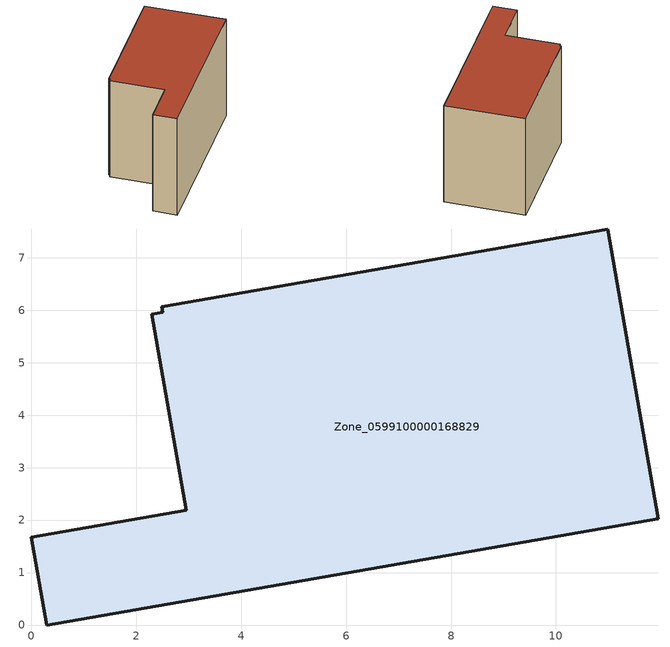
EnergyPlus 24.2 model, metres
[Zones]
Zone_0599100000168829
 floor ground (C_G): 2.48,6.07 10.99,7.55 11.95,2.03 0.29,0 0,1.67 2.95,2.19 2.3,5.93 2.5,5.96 z0
 wall outside (C_F): 11.95,2.03 10.99,7.55 2.48,6.07 2.5,5.96 2.3,5.93 2.95,2.19 0,1.67 0.29,0 11.95,2.03 z0:7.78
 roof outside (C_R): 10.99,7.55 2.48,6.07 2.5,5.96 2.3,5.93 2.95,2.19 0,1.67 0.29,0 11.95,2.03 z7.78
[BUILDING]
Pand.0599100000168829: North Axis=0; Terrain=City; Loads Convergence Tolerance Value=0.04; Temperature Convergence Tolerance Value=0.4; Solar Distribution=FullExterior; Maximum Number of Warmup Days=25; Minimum Number of Warmup Days=1
[Site:Location]
Rotterdam.The.Hague.AP_ZH_NLD Design_Conditions: Latitude=51.96; Longitude=4.45; Time Zone=1; Elevation=-4.5
[SITE:GROUNDTEMPERATURE:BUILDINGSURFACE]
18, 18, 18, 18, 18, 18, 18, 18, 18, 18, 18, 18
[MATERIAL] Thermal Absorptance=0.9; Solar Absorptance=0.7; Visible Absorptance=0.7
Name | Roughness | Thickness | Conductivity | Density | Specific Heat
G.TI.1975-1991 | MediumSmooth | 0.15 | 0.288461 | 540 | 1210
F.TI.1975-1991 | Rough | 0.3 | 0.230769 | 1920 | 840
R.TI.1975-1991 | MediumRough | 0.2 | 0.153846 | 1500 | 1000
[CONSTRUCTION]
C_G: G.TI.1975-1991
C_F: F.TI.1975-1991
C_R: R.TI.1975-1991
[ZONE]
Zone_0599100000168829: Type=1; Multiplier=1; Ceiling Height=Autocalculate; Volume=Autocalculate; Floor Area=autocalculate; Part of Total Floor Area=Yes
[ZONEINFILTRATION:DESIGNFLOWRATE]
Infil_Zone_0599100000168829: Zone or ZoneList or Space or SpaceList=Zone_0599100000168829; Schedule=AlwaysOn; Design Flow Rate Calculation Method=Flow/Area; Flow Rate per Floor Area=0.003; Constant Term Coefficient=1; Temperature Term Coefficient=0; Velocity Term Coefficient=0; Velocity Squared Term Coefficient=0
[HVACTEMPLATE:ZONE:IDEALLOADSAIRSYSTEM]
Zone_0599100000168829: Maximum Heating Supply Air Temperature=50; Minimum Cooling Supply Air Temperature=13; Maximum Heating Supply Air Humidity Ratio=0.0156; Minimum Cooling Supply Air Humidity Ratio=0.0077; Heating Limit=NoLimit; Cooling Limit=NoLimit; Dehumidification Control Type=ConstantSensibleHeatRatio; Cooling Sensible Heat Ratio=0.7; Dehumidification Setpoint=60; Humidification Control Type=None; Humidification Setpoint=30; Outdoor Air Method=None; Outdoor Air Flow Rate per Person=0.00944; Outdoor Air Flow Rate per Zone Floor Area=0; Outdoor Air Flow Rate per Zone=0; Demand Controlled Ventilation Type=None; Outdoor Air Economizer Type=NoEconomizer; Heat Recovery Type=None; Sensible Heat Recovery Effectiveness=0.7; Latent Heat Recovery Effectiveness=0.65
[ZONECONTROL:THERMOSTAT]
ThermostatControl_Zone_0599100000168829: Zone or ZoneList=Zone_0599100000168829; Control Type Schedule=DualSetpointControlType; Control 1=Thermostat_Zone_0599100000168829; Temperature Difference Between Cutout And Setpoint=0
[THERMOSTATSETPOINT:DUALSETPOINT]
Thermostat_Zone_0599100000168829: Heating Setpoint Temperature Schedule=HeatingSetpoint_Zone_0599100000168829; Cooling Setpoint Temperature Schedule=CoolingSetpoint_Zone_0599100000168829
[SCHEDULE:COMPACT]
HeatingSetpoint_Zone_0599100000168829: Through: 12/31, For: AllDays, Until: 24:00, 21
CoolingSetpoint_Zone_0599100000168829: Through: 12/31, For: AllDays, Until: 24:00, 24
DualSetpointControlType: Through: 12/31, For: AllDays, Until: 24:00, 4
AlwaysOn: Through: 12/31, For: AllDays, Until: 24:00, 1
